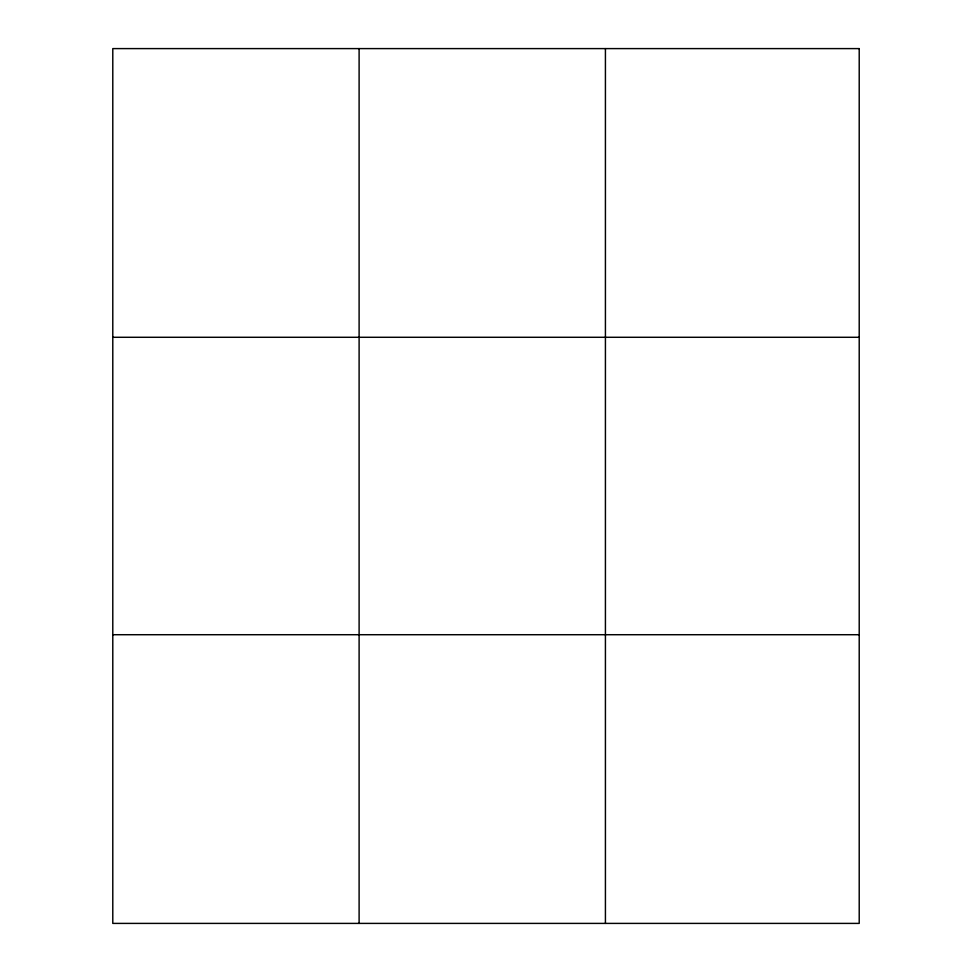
<?xml version="1.0" encoding="UTF-8"?>
<svg xmlns="http://www.w3.org/2000/svg" width="972" height="972" viewBox="0 0 972 972"><rect width="100%" height="100%" fill="white"/><g stroke="black" fill="none" stroke-linecap="round" stroke-linejoin="round"><path stroke-width="1.46" d="M359.105 923.4L359.105 48.6M605.422 923.4L605.422 48.6M112.788 337.284L859.212 337.284M112.788 634.716L859.212 634.716M859.212 48.6L859.212 923.4L112.788 923.4L112.788 48.6L859.212 48.6"/></g></svg>
